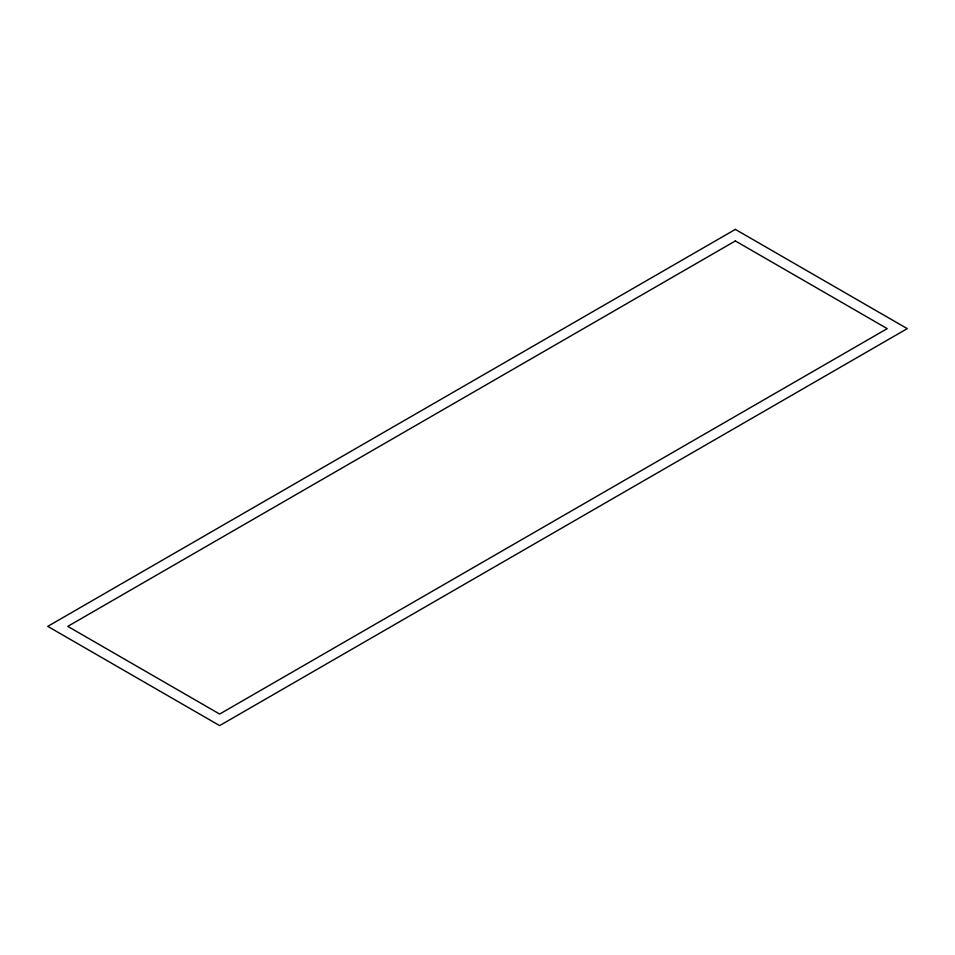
<?xml version="1.0" encoding="UTF-8"?>
<svg xmlns="http://www.w3.org/2000/svg" width="955" height="955" viewBox="0 0 955 955"><rect width="100%" height="100%" fill="white"/><g stroke="black" fill="none" stroke-linecap="round" stroke-linejoin="round"><path stroke-width="1.43" d="M735.35 229.391L47.75 626.373L219.65 725.609L907.25 328.627L735.35 229.391M735.35 240.947L67.781 626.373L219.65 714.053L887.219 328.627L735.35 240.947"/></g></svg>
